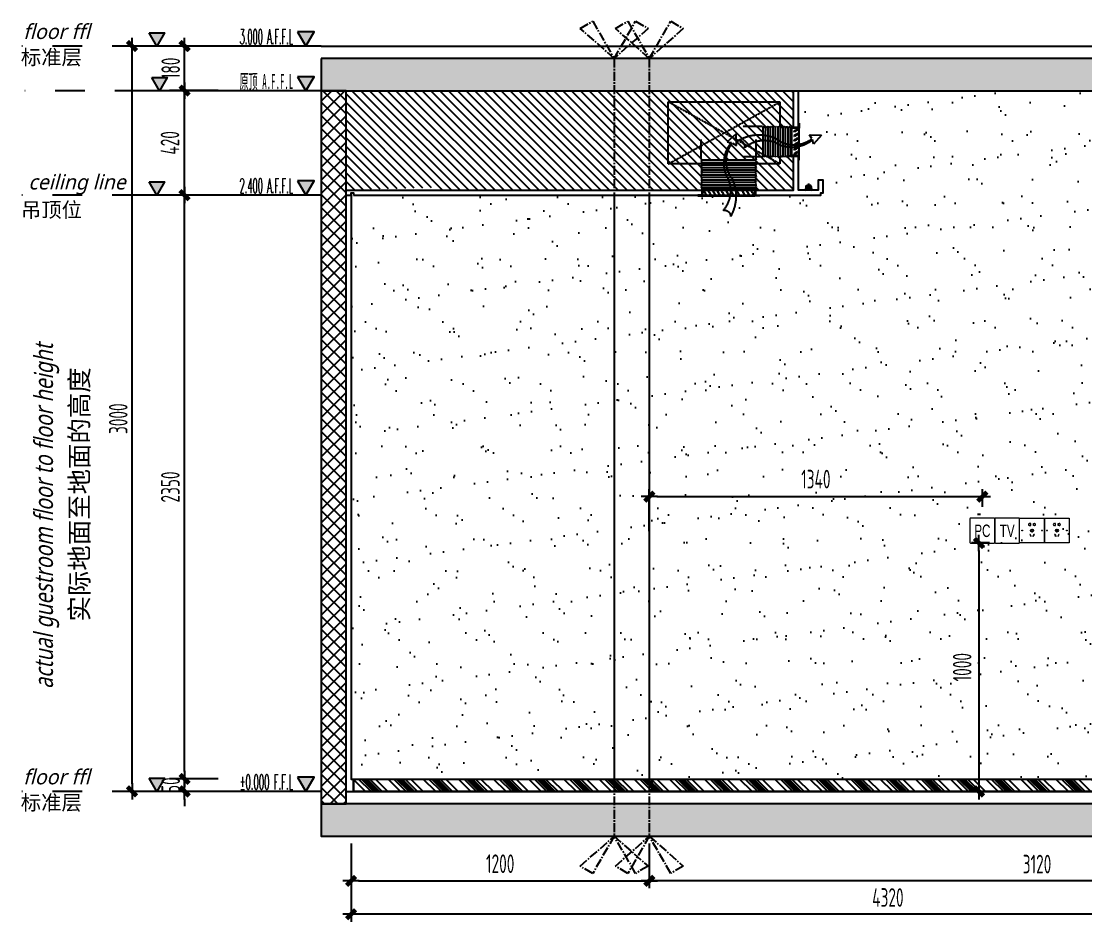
# Model space of a CAD drawing. Header units: inches. Extents: x 96003 to 270950, y -80202 to 65998.
# Drawn here: x 207442 to 211724, y 42102 to 45726 of the extents above; entities that cross this region are included whole.
import ezdxf
from ezdxf.enums import TextEntityAlignment as Align

# ---------------------------------------------------------------- set-up
doc = ezdxf.new("R2010")
doc.units = ezdxf.units.IN
doc.header["$LTSCALE"] = 10
doc.header["$MEASUREMENT"] = 0
for name, pattern in [('CENTER2', [1.125, 0.75, -0.125, 0.125, -0.125]), ('DASH', [0.35, 0.25, -0.1]), ('M-CENTER', [1.8, 1.2, -0.2, 0.2, -0.2])]:
    doc.linetypes.add(name, pattern=pattern)
for name, color, linetype in [('01', 200, 'Continuous'), ('C-顶面灯具、灯带', 22, 'Continuous'), ('ED-文字说明', 50, 'Continuous'), ('ED-造型尺寸', 44, 'Continuous'), ('EL-1', 1, 'Continuous'), ('EL-DIM', 50, 'Continuous'), ('EL-FURN', 1, 'Continuous'), ('EL-LIGHT', 1, 'Continuous'), ('EL-天花轮廓线', 100, 'Continuous'), ('EL-立面', 136, 'Continuous'), ('FC-地面造型', 136, 'Continuous'), ('FF-FINISH【完成面】', 20, 'Continuous'), ('ID-ELEV-1', 1, 'Continuous'), ('SBEI', 1, 'Continuous')]:
    doc.layers.add(name, color=color, linetype=linetype)
doc.layers.add('F-2', color=145, linetype='Continuous', lineweight=0)
doc.styles.add('-宋体', font='')
doc.styles.add('CCD_DIM', font='archs.shx', dxfattribs={"width": 0.7})
doc.styles.add('hz', font='simplex', dxfattribs={"width": 0.7, "bigfont": 'hztxt'})
doc.styles.add('LUCIDIA', font='')
doc.styles.add('RomanS', font='romans.shx', dxfattribs={"width": 0.9})
doc.styles.add('st', font='')
doc.styles.add('中文字体', font='', dxfattribs={"width": 0.7})
doc.styles.add('宋体', font='', dxfattribs={"height": 60})
doc.styles.get('-宋体').set_extended_font_data('SimSun')
doc.styles.get('LUCIDIA').set_extended_font_data('Lucida Sans', italic=True)
doc.styles.get('st').set_extended_font_data('SimSun')
doc.styles.get('中文字体').set_extended_font_data('汉鼎简细等线')
doc.styles.get('宋体').set_extended_font_data('SimSun')
doc.dimstyles.new('1.30', dxfattribs={"dimscale": 30, "dimtxt": 2.5, "dimasz": 1, "dimexe": 1, "dimexo": 1.5, "dimgap": 1, "dimtad": 1, "dimdec": 0, "dimrnd": 5, "dimdsep": 46, "dimtxsty": 'CCD_DIM', "dimblk": 'CCD_Dimension_Tick', "dimcen": 1, "dimclrd": 44, "dimclre": 44, "dimclrt": 2, "dimadec": 0, "dimazin": 2, "dimtfac": 1, "dimtdec": 0, "dimtix": 1, "dimtmove": 2, "dimatfit": 3, "dimldrblk": 'CCD_Dimension_Tick', "dimfxl": 5, "dimfxlon": 1, "dimtolj": 1, "dimarcsym": 0})
doc.dimstyles.new('Matrix_30内', dxfattribs={"dimscale": 30, "dimtxt": 2.5, "dimasz": 1, "dimexe": 2, "dimexo": 1.5, "dimgap": 0.6, "dimtad": 1, "dimdec": 0, "dimrnd": 1, "dimzin": 12, "dimdsep": 46, "dimtxsty": 'CCD_DIM', "dimblk": 'CCD_Dimension_Tick', "dimcen": 0.125, "dimclrd": 44, "dimclre": 44, "dimclrt": 50, "dimadec": 0, "dimazin": 0, "dimtfac": 1, "dimtdec": 0, "dimtix": 1, "dimtmove": 2, "dimatfit": 3, "dimldrblk": 'CCD_Leader_Dot', "dimfxl": 5, "dimfxlon": 1, "dimtvp": 1, "dimtolj": 1, "dimtzin": 0, "dimarcsym": 0})

# ---------------------------------------------------------------- blocks, each defined once
blk = doc.blocks.new('*U221')
h = blk.add_hatch()
h.set_pattern_fill('ANSI37', color=250, scale=300, angle=-90)
h.set_pattern_definition([(315, (222532.67, 70519.3), (26.516504, 26.516504), []), (45, (222532.67, 70519.3), (-26.516504, 26.516504), [])])
h.paths.add_polyline_path([(144521, -74584.5), (144521, -74684.5), (147391.2, -74684.5), (147391.2, -74584.5)])
at = {"color": 5, "elevation": 0}
blk.add_lwpolyline([(144521, -74584.5), (144521, -74684.5), (147391.2, -74684.5), (147391.2, -74584.5)], close=True, dxfattribs=at)
blk = doc.blocks.new('CCD_Dimension_Tick')
at = {"color": 0, "linetype": 'ByBlock'}
for p, q in [((-1.09, 0), (0, 0)), ((0, 0), (1.09, 0))]:
    blk.add_line(p, q, dxfattribs=at)
at = {"color": 0, "linetype": 'Continuous', "const_width": 0.608}
blk.add_lwpolyline([(-0.61, -0.61), (0.61, 0.61)], dxfattribs=at)
blk = doc.blocks.new('*D223')
at = {"layer": 'Defpoints', "color": 0, "linetype": 'ByBlock', "transparency": 16777216}
for p in [(213088.5, 42626.3), (209968.5, 42416.3), (209968.5, 42266.3)]:
    blk.add_point(p, dxfattribs=at)
at = {"layer": 'FC-地面造型', "color": 44, "linetype": 'ByBlock', "lineweight": -2, "transparency": 16777216}
for p, q in [((213088.5, 42416.3), (213088.5, 42236.3)), ((209968.5, 42371.3), (209968.5, 42236.3)), ((213058.5, 42266.3), (209998.5, 42266.3))]:
    blk.add_line(p, q, dxfattribs=at)
at = {"layer": 'FC-地面造型', "color": 44, "linetype": 'ByBlock', "lineweight": -2, "transparency": 16777216, "xscale": 30, "yscale": 30, "zscale": 30, "rotation": 180}
blk.add_blockref('CCD_Dimension_Tick', (209968.5, 42266.3), dxfattribs=at)
at = {"layer": 'FC-地面造型', "color": 44, "linetype": 'ByBlock', "lineweight": -2, "transparency": 16777216, "xscale": 30, "yscale": 30, "zscale": 30}
blk.add_blockref('CCD_Dimension_Tick', (213088.5, 42266.3), dxfattribs=at)
at = {"layer": 'FC-地面造型', "color": 2, "linetype": 'ByBlock', "transparency": 16777216, "insert": (211528.5, 42333.8), "char_height": 75, "attachment_point": 5, "style": 'CCD_DIM'}
blk.add_mtext('\\A1;3120', dxfattribs=at)
blk = doc.blocks.new('*D224')
at = {"layer": 'Defpoints', "color": 0, "linetype": 'ByBlock', "transparency": 16777216}
for p in [(213088.5, 42671.9), (208768.5, 42461.9), (208768.5, 42131.9)]:
    blk.add_point(p, dxfattribs=at)
at = {"layer": 'FC-地面造型', "color": 44, "linetype": 'ByBlock', "lineweight": -2, "transparency": 16777216}
for p, q in [((208768.5, 42281.9), (208768.5, 42101.9)), ((213088.5, 42281.9), (213088.5, 42101.9)), ((213058.5, 42131.9), (208798.5, 42131.9))]:
    blk.add_line(p, q, dxfattribs=at)
at = {"layer": 'FC-地面造型', "color": 44, "linetype": 'ByBlock', "lineweight": -2, "transparency": 16777216, "xscale": 30, "yscale": 30, "zscale": 30, "rotation": 180}
blk.add_blockref('CCD_Dimension_Tick', (208768.5, 42131.9), dxfattribs=at)
at = {"layer": 'FC-地面造型', "color": 44, "linetype": 'ByBlock', "lineweight": -2, "transparency": 16777216, "xscale": 30, "yscale": 30, "zscale": 30}
blk.add_blockref('CCD_Dimension_Tick', (213088.5, 42131.9), dxfattribs=at)
at = {"layer": 'FC-地面造型', "color": 2, "linetype": 'ByBlock', "transparency": 16777216, "insert": (210928.5, 42199.4), "char_height": 75, "attachment_point": 5, "style": 'CCD_DIM'}
blk.add_mtext('\\A1;4320', dxfattribs=at)
blk = doc.blocks.new('ytut')
at = {"color": 250}
blk.add_wipeout([(144774.8, 4910.6), (144771.8, 4910.6), (144771.8, 4893.6), (144744.8, 4893.6), (144742.3, 4896.1), (144739.8, 4893.6), (144737.3, 4896.1), (144734.8, 4893.6), (144732.3, 4896.1), (144729.8, 4893.6), (144727.3, 4896.1), (144724.8, 4893.6), (144722.3, 4896.1), (144719.8, 4893.6), (144717.3, 4896.1), (144714.8, 4893.6), (144712.3, 4896.1), (144709.8, 4893.6), (144707.3, 4896.1), (144704.8, 4893.6), (144702.3, 4896.1), (144699.8, 4893.6), (144697.3, 4896.1), (144694.8, 4893.6), (144692.3, 4896.1), (144689.8, 4893.6), (144687.3, 4896.1), (144684.8, 4893.6), (144682.3, 4896.1), (144679.8, 4893.6), (144677.3, 4896.1), (144674.8, 4893.6), (144672.4, 4896.1), (144669.9, 4893.6), (144667.4, 4896.1), (144664.9, 4893.6), (144662.4, 4896.1), (144659.9, 4893.6), (144657.4, 4896.1), (144654.9, 4893.6), (144652.4, 4896.1), (144649.9, 4893.6), (144647.4, 4896.1), (144644.9, 4893.6), (144642.4, 4896.1), (144639.9, 4893.6), (144637.4, 4896.1), (144634.9, 4893.6), (144632.4, 4896.1), (144629.9, 4893.6), (144629.9, 4893.6), (144629.9, 4677.6), (144629.9, 4677.6), (144632.4, 4675.1), (144634.9, 4677.6), (144637.4, 4675.1), (144639.9, 4677.6), (144642.4, 4675.1), (144644.9, 4677.6), (144647.4, 4675.1), (144649.9, 4677.6), (144652.4, 4675.1), (144654.9, 4677.6), (144657.4, 4675.1), (144659.9, 4677.6), (144662.4, 4675.1), (144664.9, 4677.6), (144667.4, 4675.1), (144669.9, 4677.6), (144672.4, 4675.1), (144674.9, 4677.6), (144677.4, 4675.1), (144679.9, 4677.6), (144682.4, 4675.1), (144684.9, 4677.6), (144687.3, 4675.1), (144689.8, 4677.6), (144692.3, 4675.1), (144694.8, 4677.6), (144697.3, 4675.1), (144699.8, 4677.6), (144702.3, 4675.1), (144704.8, 4677.6), (144707.3, 4675.1), (144709.8, 4677.6), (144712.3, 4675.1), (144714.8, 4677.6), (144717.3, 4675.1), (144719.8, 4677.6), (144722.3, 4675.1), (144724.8, 4677.6), (144727.3, 4675.1), (144729.8, 4677.6), (144732.3, 4675.1), (144734.8, 4677.6), (144737.3, 4675.1), (144739.8, 4677.6), (144742.3, 4675.1), (144744.8, 4677.6), (144771.8, 4677.6), (144771.8, 4660.6), (144774.8, 4660.6)], dxfattribs=at)
at = {"color": 251, "linetype": 'DASH', "ltscale": 0.25}
for p, q in [((144627.4, 4896.1), (144547.6, 4896.1)), ((144627.4, 4896.1), (144629.9, 4893.6)), ((144632.4, 4896.1), (144629.9, 4893.6)), ((144629.9, 4893.6), (144629.9, 4677.6)), ((144632.4, 4896.1), (144634.9, 4893.6)), ((144637.4, 4896.1), (144634.9, 4893.6)), ((144637.4, 4896.1), (144639.9, 4893.6)), ((144642.4, 4896.1), (144639.9, 4893.6)), ((144639.9, 4893.6), (144639.9, 4677.6)), ((144642.4, 4896.1), (144644.9, 4893.6)), ((144647.4, 4896.1), (144644.9, 4893.6)), ((144647.4, 4896.1), (144649.9, 4893.6)), ((144652.4, 4896.1), (144649.9, 4893.6)), ((144649.9, 4893.6), (144649.9, 4677.6)), ((144652.4, 4896.1), (144654.9, 4893.6)), ((144657.4, 4896.1), (144654.9, 4893.6)), ((144657.4, 4896.1), (144659.9, 4893.6)), ((144662.4, 4896.1), (144659.9, 4893.6)), ((144659.9, 4893.6), (144659.9, 4677.6)), ((144662.4, 4896.1), (144664.9, 4893.6)), ((144667.4, 4896.1), (144664.9, 4893.6)), ((144667.4, 4896.1), (144669.9, 4893.6)), ((144672.4, 4896.1), (144669.9, 4893.6)), ((144669.9, 4893.6), (144669.9, 4677.6)), ((144672.4, 4896.1), (144674.8, 4893.6)), ((144677.3, 4896.1), (144674.8, 4893.6)), ((144677.3, 4896.1), (144679.8, 4893.6)), ((144682.3, 4896.1), (144679.8, 4893.6)), ((144679.8, 4893.6), (144679.9, 4677.6)), ((144682.3, 4896.1), (144684.8, 4893.6)), ((144687.3, 4896.1), (144684.8, 4893.6)), ((144687.3, 4896.1), (144689.8, 4893.6)), ((144692.3, 4896.1), (144689.8, 4893.6)), ((144689.8, 4893.6), (144689.9, 4677.6)), ((144692.3, 4896.1), (144694.8, 4893.6)), ((144697.3, 4896.1), (144694.8, 4893.6)), ((144697.3, 4896.1), (144699.8, 4893.6)), ((144702.3, 4896.1), (144699.8, 4893.6)), ((144699.8, 4893.6), (144699.8, 4677.6)), ((144702.3, 4896.1), (144704.8, 4893.6)), ((144707.3, 4896.1), (144704.8, 4893.6)), ((144707.3, 4896.1), (144709.8, 4893.6)), ((144712.3, 4896.1), (144709.8, 4893.6)), ((144709.8, 4893.6), (144709.8, 4677.6)), ((144712.3, 4896.1), (144714.8, 4893.6)), ((144717.3, 4896.1), (144714.8, 4893.6)), ((144717.3, 4896.1), (144719.8, 4893.6)), ((144722.3, 4896.1), (144719.8, 4893.6)), ((144719.8, 4893.6), (144719.8, 4677.6)), ((144722.3, 4896.1), (144724.8, 4893.6)), ((144727.3, 4896.1), (144724.8, 4893.6)), ((144727.3, 4896.1), (144729.8, 4893.6)), ((144732.3, 4896.1), (144729.8, 4893.6)), ((144729.8, 4893.6), (144729.8, 4677.6)), ((144732.3, 4896.1), (144734.8, 4893.6)), ((144737.3, 4896.1), (144734.8, 4893.6)), ((144737.3, 4896.1), (144739.8, 4893.6)), ((144742.3, 4896.1), (144739.8, 4893.6)), ((144739.8, 4893.6), (144739.8, 4677.6)), ((144742.3, 4896.1), (144744.8, 4893.6)), ((144744.9, 4890.6), (144744.9, 4680.6)), ((144774.8, 4890.6), (144774.8, 4680.6)), ((144627.4, 4675.1), (144547.6, 4675.1)), ((144627.4, 4675.1), (144629.9, 4677.6)), ((144632.4, 4675.1), (144629.9, 4677.6)), ((144632.4, 4675.1), (144634.9, 4677.6)), ((144637.4, 4675.1), (144634.9, 4677.6)), ((144637.4, 4675.1), (144639.9, 4677.6)), ((144642.4, 4675.1), (144639.9, 4677.6)), ((144642.4, 4675.1), (144644.9, 4677.6)), ((144647.4, 4675.1), (144644.9, 4677.6)), ((144647.4, 4675.1), (144649.9, 4677.6)), ((144652.4, 4675.1), (144649.9, 4677.6)), ((144652.4, 4675.1), (144654.9, 4677.6)), ((144657.4, 4675.1), (144654.9, 4677.6)), ((144657.4, 4675.1), (144659.9, 4677.6)), ((144662.4, 4675.1), (144659.9, 4677.6)), ((144662.4, 4675.1), (144664.9, 4677.6)), ((144667.4, 4675.1), (144664.9, 4677.6)), ((144667.4, 4675.1), (144669.9, 4677.6)), ((144672.4, 4675.1), (144669.9, 4677.6)), ((144672.4, 4675.1), (144674.9, 4677.6)), ((144677.4, 4675.1), (144674.9, 4677.6)), ((144677.4, 4675.1), (144679.9, 4677.6)), ((144682.4, 4675.1), (144679.9, 4677.6)), ((144682.4, 4675.1), (144684.9, 4677.6)), ((144687.3, 4675.1), (144684.9, 4677.6)), ((144687.3, 4675.1), (144689.8, 4677.6)), ((144692.3, 4675.1), (144689.8, 4677.6)), ((144692.3, 4675.1), (144694.8, 4677.6)), ((144697.3, 4675.1), (144694.8, 4677.6)), ((144697.3, 4675.1), (144699.8, 4677.6)), ((144702.3, 4675.1), (144699.8, 4677.6)), ((144702.3, 4675.1), (144704.8, 4677.6)), ((144707.3, 4675.1), (144704.8, 4677.6)), ((144707.3, 4675.1), (144709.8, 4677.6)), ((144712.3, 4675.1), (144709.8, 4677.6)), ((144712.3, 4675.1), (144714.8, 4677.6)), ((144717.3, 4675.1), (144714.8, 4677.6)), ((144717.3, 4675.1), (144719.8, 4677.6)), ((144722.3, 4675.1), (144719.8, 4677.6)), ((144722.3, 4675.1), (144724.8, 4677.6)), ((144727.3, 4675.1), (144724.8, 4677.6)), ((144727.3, 4675.1), (144729.8, 4677.6)), ((144732.3, 4675.1), (144729.8, 4677.6)), ((144732.3, 4675.1), (144734.8, 4677.6)), ((144737.3, 4675.1), (144734.8, 4677.6)), ((144737.3, 4675.1), (144739.8, 4677.6)), ((144742.3, 4675.1), (144739.8, 4677.6)), ((144742.3, 4675.1), (144744.8, 4677.6))]:
    blk.add_line(p, q, dxfattribs=at)
at = {"color": 1, "linetype": 'DASH', "ltscale": 30}
for points in [[(144744.9, 4890.6), (144744.9, 4893.6), (144771.8, 4893.6), (144771.8, 4910.6), (144774.8, 4910.6), (144774.8, 4890.6), (144744.9, 4890.6)], [(144744.9, 4680.6), (144744.9, 4677.6), (144771.8, 4677.6), (144771.8, 4660.6), (144774.8, 4660.6), (144774.8, 4680.6), (144744.9, 4680.6)]]:
    blk.add_lwpolyline(points, dxfattribs=at)
at = {"color": 251, "linetype": 'DASH', "ltscale": 0.25}
for points in [[(144753.1, 4884.6), (144754.6, 4887.2), (144771.9, 4877.2), (144770.4, 4874.6)], [(144753.1, 4866.4), (144754.6, 4869), (144771.9, 4859), (144770.4, 4856.4)], [(144753.1, 4848.3), (144754.6, 4850.9), (144771.9, 4840.9), (144770.4, 4838.3)], [(144753.1, 4830.9), (144754.6, 4833.5), (144771.9, 4823.5), (144770.4, 4820.9)], [(144753.1, 4813.6), (144754.6, 4816.2), (144771.9, 4806.2), (144770.4, 4803.6)], [(144753.1, 4794.7), (144754.6, 4797.3), (144771.9, 4787.3), (144770.4, 4784.7)], [(144753.1, 4775.8), (144754.6, 4778.4), (144771.9, 4768.4), (144770.4, 4765.8)], [(144753.1, 4752.2), (144754.6, 4754.8), (144771.9, 4744.8), (144770.4, 4742.2)], [(144753.1, 4730.1), (144754.6, 4732.7), (144771.9, 4722.7), (144770.4, 4720.1)], [(144753.1, 4711.9), (144754.6, 4714.5), (144771.9, 4704.5), (144770.4, 4701.9)], [(144753.1, 4693.8), (144754.6, 4696.4), (144771.9, 4686.4), (144770.4, 4683.8)]]:
    blk.add_lwpolyline(points, close=True, dxfattribs=at)
at = {"color": 136, "linetype": 'DASH', "ltscale": 100}
blk.add_lwpolyline([(144572, 4755), (144524.6, 4756.3), (144556.5, 4792.5), (144560.4, 4774.8, -0.292635), (144699.7, 4791.8, 0.303913), (144833.1, 4808.3, 0.514477), (144857.9, 4778.8, -0.247711), (144703.2, 4773.3, 0.335018), (144562.3, 4770.8)], format="xyb", close=True, dxfattribs=at)
blk = doc.blocks.new('clikstrip')
at = {"color": 8, "linetype": 'Continuous'}
for p, q in [((32, 32), (-32, 32)), ((0, 0), (0, 64))]:
    blk.add_line(p, q, dxfattribs=at)
at = {"color": 0, "linetype": 'Continuous'}
for p, q in [((-25, 42), (-17, 49)), ((-25, 18), (-25, 42)), ((-17, 10), (17, 10)), ((25, 42), (17, 49)), ((25, 18), (25, 42))]:
    blk.add_line(p, q, dxfattribs=at)
for centre, radius in [((-25, 10), 7.77), ((0, 32), 17.2), ((25, 10), 7.77)]:
    blk.add_circle(centre, radius, dxfattribs=at)
for centre, start, end in [((-15, 47), 315, 135), ((15, 47), 45, 225)]:
    blk.add_arc(centre, 3.57, start, end, dxfattribs=at)
blk = doc.blocks.new('EL-1.5-A (MUR)$0$fagfqgqgeq')
at = {"layer": 'EL-LIGHT', "linetype": 'M-CENTER', "ltscale": 0.008889, "xscale": 0.5052631579241471, "yscale": 0.5052631579241471, "zscale": 0.5052631579241471, "rotation": 270.0000000000006}
blk.add_blockref('clikstrip', (-1.3, 0), dxfattribs=at)
blk = doc.blocks.new('*U51')
at = {"color": 250}
blk.add_wipeout([(54, -50), (51, -50), (51, -33), (23.9, -33), (21.4, -35.5), (18.9, -33), (16.5, -35.5), (14, -33), (11.5, -35.5), (9, -33), (6.5, -35.5), (4, -33), (1.5, -35.5), (-1, -33), (-3.5, -35.5), (-6, -33), (-8.5, -35.5), (-11, -33), (-13.5, -35.5), (-16, -33), (-18.5, -35.5), (-21, -33), (-23.5, -35.5), (-26, -33), (-28.5, -35.5), (-31, -33), (-33.5, -35.5), (-36, -33), (-38.5, -35.5), (-41, -33), (-43.5, -35.5), (-46, -33), (-48.5, -35.5), (-51, -33), (-53.5, -35.5), (-56, -33), (-58.5, -35.5), (-61, -33), (-63.5, -35.5), (-66, -33), (-68.5, -35.5), (-71, -33), (-73.5, -35.5), (-76, -33), (-78.5, -35.5), (-81, -33), (-83.5, -35.5), (-86, -33), (-88.5, -35.5), (-91, -33), (-91, -33), (-90.9, 83), (-90.9, 83), (-88.4, 85.5), (-85.9, 83), (-83.4, 85.5), (-80.9, 83), (-78.5, 85.5), (-76, 83), (-73.5, 85.5), (-71, 83), (-68.5, 85.5), (-66, 83), (-63.5, 85.5), (-61, 83), (-58.5, 85.5), (-56, 83), (-53.5, 85.5), (-51, 83), (-48.5, 85.5), (-46, 83), (-43.5, 85.5), (-41, 83), (-38.5, 85.5), (-36, 83), (-33.5, 85.5), (-31, 83), (-28.5, 85.5), (-26, 83), (-23.5, 85.5), (-21, 83), (-18.5, 85.5), (-16, 83), (-13.5, 85.5), (-11, 83), (-8.5, 85.5), (-6, 83), (-3.5, 85.5), (-1, 83), (1.5, 85.5), (4, 83), (6.5, 85.5), (9, 83), (11.5, 85.5), (14, 83), (16.5, 85.5), (19, 83), (21.5, 85.5), (24, 83), (51, 83), (51, 100), (54, 100)], dxfattribs=at)
at = {"color": 251, "linetype": 'DASH', "ltscale": 0.25}
for p, q in [((-93.4, 85.5), (-173.2, 85.5)), ((-93.4, 85.5), (-90.9, 83)), ((-91, -33), (-90.9, 83)), ((-88.4, 85.5), (-90.9, 83)), ((-88.4, 85.5), (-85.9, 83)), ((-83.4, 85.5), (-85.9, 83)), ((-83.4, 85.5), (-80.9, 83)), ((-81, -33), (-80.9, 83)), ((-78.5, 85.5), (-80.9, 83)), ((-78.5, 85.5), (-76, 83)), ((-73.5, 85.5), (-76, 83)), ((-73.5, 85.5), (-71, 83)), ((-68.5, 85.5), (-71, 83)), ((-71, -33), (-71, 83)), ((-68.5, 85.5), (-66, 83)), ((-63.5, 85.5), (-66, 83)), ((-63.5, 85.5), (-61, 83)), ((-58.5, 85.5), (-61, 83)), ((-61, -33), (-61, 83)), ((-58.5, 85.5), (-56, 83)), ((-53.5, 85.5), (-56, 83)), ((-53.5, 85.5), (-51, 83)), ((-48.5, 85.5), (-51, 83)), ((-51, -33), (-51, 83)), ((-48.5, 85.5), (-46, 83)), ((-43.5, 85.5), (-46, 83)), ((-43.5, 85.5), (-41, 83)), ((-38.5, 85.5), (-41, 83)), ((-41, -33), (-41, 83)), ((-38.5, 85.5), (-36, 83)), ((-33.5, 85.5), (-36, 83)), ((-33.5, 85.5), (-31, 83)), ((-28.5, 85.5), (-31, 83)), ((-31, -33), (-31, 83)), ((-28.5, 85.5), (-26, 83)), ((-23.5, 85.5), (-26, 83)), ((-23.5, 85.5), (-21, 83)), ((-18.5, 85.5), (-21, 83)), ((-21, -33), (-21, 83)), ((-18.5, 85.5), (-16, 83)), ((-13.5, 85.5), (-16, 83)), ((-13.5, 85.5), (-11, 83)), ((-8.5, 85.5), (-11, 83)), ((-11, -33), (-11, 83)), ((-8.5, 85.5), (-6, 83)), ((-3.5, 85.5), (-6, 83)), ((-3.5, 85.5), (-1, 83)), ((1.5, 85.5), (-1, 83)), ((-1, -33), (-1, 83)), ((1.5, 85.5), (4, 83)), ((6.5, 85.5), (4, 83)), ((6.5, 85.5), (9, 83)), ((11.5, 85.5), (9, 83)), ((9, -33), (9, 83)), ((11.5, 85.5), (14, 83)), ((16.5, 85.5), (14, 83)), ((16.5, 85.5), (19, 83)), ((18.9, -33), (19, 83)), ((21.5, 85.5), (19, 83)), ((21.5, 85.5), (24, 83)), ((24.1, -30), (24.1, 80)), ((54, -30), (54, 80)), ((-93.4, -35.5), (-173.2, -35.5)), ((-93.4, -35.5), (-91, -33)), ((-88.5, -35.5), (-91, -33)), ((-88.5, -35.5), (-86, -33)), ((-83.5, -35.5), (-86, -33)), ((-83.5, -35.5), (-81, -33)), ((-78.5, -35.5), (-81, -33)), ((-78.5, -35.5), (-76, -33)), ((-73.5, -35.5), (-76, -33)), ((-73.5, -35.5), (-71, -33)), ((-68.5, -35.5), (-71, -33)), ((-68.5, -35.5), (-66, -33)), ((-63.5, -35.5), (-66, -33)), ((-63.5, -35.5), (-61, -33)), ((-58.5, -35.5), (-61, -33)), ((-58.5, -35.5), (-56, -33)), ((-53.5, -35.5), (-56, -33)), ((-53.5, -35.5), (-51, -33)), ((-48.5, -35.5), (-51, -33)), ((-48.5, -35.5), (-46, -33)), ((-43.5, -35.5), (-46, -33)), ((-43.5, -35.5), (-41, -33)), ((-38.5, -35.5), (-41, -33)), ((-38.5, -35.5), (-36, -33)), ((-33.5, -35.5), (-36, -33)), ((-33.5, -35.5), (-31, -33)), ((-28.5, -35.5), (-31, -33)), ((-28.5, -35.5), (-26, -33)), ((-23.5, -35.5), (-26, -33)), ((-23.5, -35.5), (-21, -33)), ((-18.5, -35.5), (-21, -33)), ((-18.5, -35.5), (-16, -33)), ((-13.5, -35.5), (-16, -33)), ((-13.5, -35.5), (-11, -33)), ((-8.5, -35.5), (-11, -33)), ((-8.5, -35.5), (-6, -33)), ((-3.5, -35.5), (-6, -33)), ((-3.5, -35.5), (-1, -33)), ((1.5, -35.5), (-1, -33)), ((1.5, -35.5), (4, -33)), ((6.5, -35.5), (4, -33)), ((6.5, -35.5), (9, -33)), ((11.5, -35.5), (9, -33)), ((11.5, -35.5), (14, -33)), ((16.5, -35.5), (14, -33)), ((16.5, -35.5), (18.9, -33)), ((21.4, -35.5), (18.9, -33)), ((21.4, -35.5), (23.9, -33))]:
    blk.add_line(p, q, dxfattribs=at)
at = {"color": 1, "linetype": 'DASH', "ltscale": 30}
for points in [[(24.1, 80), (24.1, 83), (51, 83), (51, 100), (54, 100), (54, 80), (24.1, 80)], [(24.1, -30), (24.1, -33), (51, -33), (51, -50), (54, -50), (54, -30), (24.1, -30)]]:
    blk.add_lwpolyline(points, dxfattribs=at)
at = {"color": 136, "linetype": 'DASH', "ltscale": 100}
blk.add_lwpolyline([(95.7, 53.1), (143.1, 51.7), (111.2, 15.6), (107.2, 33.2, -0.292635), (-32, 16.2, 0.303913), (-165.4, -0.3, 0.514477), (-190.2, 29.3, -0.247711), (-35.5, 34.7, 0.335018), (105.4, 37.3)], format="xyb", close=True, dxfattribs=at)
at = {"color": 251, "linetype": 'DASH', "ltscale": 0.25}
for points in [[(32.2, 66.9), (33.7, 64.3), (51, 74.3), (49.5, 76.9)], [(32.2, 48.7), (33.7, 46.1), (51, 56.1), (49.5, 58.7)], [(32.2, 30.5), (33.7, 27.9), (51, 37.9), (49.5, 40.5)], [(32.2, 12.4), (33.7, 9.8), (51, 19.8), (49.5, 22.4)], [(32.2, -5.8), (33.7, -8.4), (51, 1.6), (49.5, 4.2)], [(32.2, -23.9), (33.7, -26.5), (51, -16.5), (49.5, -13.9)]]:
    blk.add_lwpolyline(points, close=True, dxfattribs=at)
blk = doc.blocks.new('QFGREWGREWGRE W')
at = {"layer": 'EL-FURN', "rotation": 270}
blk.add_blockref('*U51', (106564.9, -27354.9), dxfattribs=at)
blk = doc.blocks.new('A$C7C994854')
at = {"color": 0}
blk.add_lwpolyline([(0, 100), (95, 100, -0.414214), (97.5, 97.5), (97.5, 2.5, -0.414214), (95, 0), (0, 0, -0.414214), (-2.5, 2.5), (-2.5, 97.5, -0.414214)], format="xyb", close=True, dxfattribs=at)
for points in [[(40.1, 71.5), (40.1, 70), (42.1, 70), (42.1, 79), (40.1, 79), (40.1, 76.7)], [(54.9, 71.5), (54.9, 70), (52.9, 70), (52.9, 79), (54.9, 79), (54.9, 76.7)]]:
    blk.add_lwpolyline(points, dxfattribs=at)
for points in [[(46.5, 45.5), (48.5, 45.5), (48.5, 54.5), (46.5, 54.5)], [(42.6, 26), (44.4, 27), (39.9, 34.8), (38.1, 33.8)], [(50.6, 27), (52.4, 26), (56.9, 33.8), (55.1, 34.8)]]:
    blk.add_lwpolyline(points, close=True, dxfattribs=at)
for centre, radius in [((7.5, 50), 1.54), ((47.5, 50), 6), ((87.5, 50), 1.54)]:
    blk.add_circle(centre, radius, dxfattribs=at)
for centre, start, end in [((37.1, 74.1), 40.2111, 319.7889), ((57.9, 74.1), 220.2111, 139.7889)]:
    blk.add_arc(centre, 4, start, end, dxfattribs=at)
blk = doc.blocks.new('*U64')
at = {"xscale": -1}
blk.add_blockref('A$C7C994854', (40.4, -29.9), dxfattribs=at)
blk = doc.blocks.new('TRG')
at = {"elevation": 0}
blk.add_lwpolyline([(346153.8, -107584.4), (346058.8, -107584.4, 0.414214), (346056.3, -107586.9), (346056.3, -107681.9, 0.414214), (346058.8, -107684.4), (346153.8, -107684.4, 0.414214), (346156.3, -107681.9), (346156.3, -107586.9, 0.414214)], format="xyb", close=True, dxfattribs=at)
at = {"color": 50, "style": '中文字体', "width": 0.7, "flags": 1}
blk.add_attdef('PC', text='', height=50, dxfattribs=at).set_placement((346108.7, -107631.8, 0), align=Align.MIDDLE_CENTER)
blk = doc.blocks.new('20150427.18001625')
blk.add_blockref('TRG', (-346110.7, 107627.3))
at = {"style": '中文字体', "width": 0.7}
blk.add_attdef('PS', text='', height=50, dxfattribs=at).set_placement((-4.4, -32.9), align=Align.CENTER)
blk = doc.blocks.new('*U194')
blk.add_blockref('20150427.18001625', (-2.7, 27.1, 0)).add_auto_attribs({'PS': 'TV'})
blk = doc.blocks.new('*U228')
at = {"layer": 'EL-1', "linetype": 'CENTER2', "ltscale": 5}
blk.add_lwpolyline([(-45, 3070.2), (-187, 3196.1), (-135, 3226.1), (-45, 3070.2), (45, 3226.1), (97, 3196.1), (-45, 3070.2), (-45, -190.4), (97, -316.3), (45, -346.3), (-45, -190.4), (-135, -346.3), (-187, -316.3), (-45, -190.4)], dxfattribs=at)
blk = doc.blocks.new('*U195')
blk.add_blockref('20150427.18001625', (-2.7, 27.1, 0)).add_auto_attribs({'PS': 'PC'})
blk = doc.blocks.new('ELEVATION')
blk.add_hatch(color=256).paths.add_polyline_path([(4.17, 2.47), (2.7, 0), (1.23, 2.47)])
blk.add_line((0, 0), (14.67, 0))
blk.add_lwpolyline([(4.17, 2.47), (2.7, 0), (1.23, 2.47)], close=True)
at = {"style": 'hz', "width": 0.444477}
blk.add_attdef('ELEV', text='', height=2.5, dxfattribs=at).set_placement((4.89, 0.32), (14.26, 0.32), align=Align.FIT)
blk = doc.blocks.new('A$C2E6F40A5')
blk.add_hatch(color=256).paths.add_polyline_path([(40, 69.3), (-40, 69.3), (0, 0)])
at = {"color": 0}
blk.add_lwpolyline([(40, 69.3), (-40, 69.3), (0, 0), (40, 69.3)], dxfattribs=at)
blk = doc.blocks.new('20150428.1023048')
at = {"layer": 'ED-造型尺寸', "color": 250, "linetype": 'M-CENTER', "ltscale": 2}
blk.add_line((21.19, 0, 0), (-14.89, 0, 0), dxfattribs=at)
at = {"layer": 'ED-造型尺寸', "xscale": -0.0256, "yscale": 0.0256, "zscale": 0.0256}
blk.add_blockref('A$C2E6F40A5', (3.19, 0, 0), dxfattribs=at)
blk = doc.blocks.new('*D800')
at = {"layer": 'Defpoints', "color": 0, "linetype": 'ByBlock', "transparency": 16777216}
for p in [(121902.5, -22704.8), (122551.9, -22704.8), (122082.5, -22884.3)]:
    blk.add_point(p, dxfattribs=at)
at = {"layer": 'EL-天花轮廓线', "color": 44, "lineweight": -2, "transparency": 16777216}
for p, q in [((122052.5, -22704.8), (121842.5, -22704.8)), ((121902.5, -22854.3), (121902.5, -22734.8)), ((122037.5, -22884.3), (121842.5, -22884.3))]:
    blk.add_line(p, q, dxfattribs=at)
at = {"layer": 'EL-天花轮廓线', "color": 44, "linetype": 'ByBlock', "lineweight": -2, "transparency": 16777216, "xscale": 30, "yscale": 30, "zscale": 30}
for p, rotation in [((121902.5, -22704.8), 90), ((121902.5, -22884.3), 270)]:
    blk.add_blockref('CCD_Dimension_Tick', p, dxfattribs=dict(at, rotation=rotation))
at = {"layer": 'EL-天花轮廓线', "color": 50, "linetype": 'ByBlock', "transparency": 16777216, "insert": (121847, -22794.6), "char_height": 75, "attachment_point": 5, "rotation": 90, "style": 'CCD_DIM'}
blk.add_mtext('\\A1;180', dxfattribs=at)
blk = doc.blocks.new('CCD_Leader_Dot')
at = {"color": 0, "linetype": 'ByBlock'}
blk.add_line((-5, 0), (-10, 0), dxfattribs=at)
at = {"color": 0, "linetype": 'ByBlock', "const_width": 5}
blk.add_lwpolyline([(-2.5, 0, 1), (2.5, 0, 1)], format="xyb", close=True, dxfattribs=at)
blk = doc.blocks.new('*D801')
at = {"layer": 'Defpoints', "color": 0, "linetype": 'ByBlock', "transparency": 16777216}
for p in [(121691.2, -22704.8), (122082.5, -22704.8), (122082.5, -25704.8)]:
    blk.add_point(p, dxfattribs=at)
at = {"layer": 'EL-天花轮廓线', "color": 44, "lineweight": -2, "transparency": 16777216}
for p, q in [((121841.2, -22704.8), (121631.2, -22704.8)), ((121691.2, -25674.8), (121691.2, -22734.8)), ((121841.2, -25704.8), (121631.2, -25704.8))]:
    blk.add_line(p, q, dxfattribs=at)
at = {"layer": 'EL-天花轮廓线', "color": 44, "linetype": 'ByBlock', "lineweight": -2, "transparency": 16777216, "xscale": 30, "yscale": 30, "zscale": 30}
for p, rotation in [((121691.2, -22704.8), 90), ((121691.2, -25704.8), 270)]:
    blk.add_blockref('CCD_Dimension_Tick', p, dxfattribs=dict(at, rotation=rotation))
at = {"layer": 'EL-天花轮廓线', "color": 50, "linetype": 'ByBlock', "transparency": 16777216, "insert": (121635.7, -24204.8), "char_height": 75, "attachment_point": 5, "rotation": 90, "style": 'CCD_DIM'}
blk.add_mtext('\\A1;3000', dxfattribs=at)
blk = doc.blocks.new('*D802')
at = {"layer": 'Defpoints', "color": 0, "linetype": 'ByBlock', "transparency": 16777216}
for p in [(121902.5, -22884.3), (122082.5, -22884.3), (122104.1, -23304.8)]:
    blk.add_point(p, dxfattribs=at)
at = {"layer": 'EL-天花轮廓线', "color": 44, "lineweight": -2, "transparency": 16777216}
for p, q in [((122037.5, -22884.3), (121842.5, -22884.3)), ((121902.5, -23274.8), (121902.5, -22914.3)), ((122052.5, -23304.8), (121842.5, -23304.8))]:
    blk.add_line(p, q, dxfattribs=at)
at = {"layer": 'EL-天花轮廓线', "color": 44, "linetype": 'ByBlock', "lineweight": -2, "transparency": 16777216, "xscale": 30, "yscale": 30, "zscale": 30}
for p, rotation in [((121902.5, -22884.3), 90), ((121902.5, -23304.8), 270)]:
    blk.add_blockref('CCD_Dimension_Tick', p, dxfattribs=dict(at, rotation=rotation))
at = {"layer": 'EL-天花轮廓线', "color": 50, "linetype": 'ByBlock', "transparency": 16777216, "insert": (121843.9, -23094.6), "char_height": 75, "attachment_point": 5, "rotation": 90, "style": 'CCD_DIM'}
blk.add_mtext('\\A1;420', dxfattribs=at)
blk = doc.blocks.new('*D803')
at = {"layer": 'Defpoints', "color": 0, "linetype": 'ByBlock', "transparency": 16777216}
for p in [(121902.5, -23304.8), (122082.5, -23304.8), (122082.5, -25654.8)]:
    blk.add_point(p, dxfattribs=at)
at = {"layer": 'EL-天花轮廓线', "color": 44, "lineweight": -2, "transparency": 16777216}
for p, q in [((122037.5, -23304.8), (121842.5, -23304.8)), ((121902.5, -25624.8), (121902.5, -23334.8)), ((122037.5, -25654.8), (121842.5, -25654.8))]:
    blk.add_line(p, q, dxfattribs=at)
at = {"layer": 'EL-天花轮廓线', "color": 44, "linetype": 'ByBlock', "lineweight": -2, "transparency": 16777216, "xscale": 30, "yscale": 30, "zscale": 30}
for p, rotation in [((121902.5, -23304.8), 90), ((121902.5, -25654.8), 270)]:
    blk.add_blockref('CCD_Dimension_Tick', p, dxfattribs=dict(at, rotation=rotation))
at = {"layer": 'EL-天花轮廓线', "color": 50, "linetype": 'ByBlock', "transparency": 16777216, "insert": (121845.5, -24479.8), "char_height": 75, "attachment_point": 5, "rotation": 90, "style": 'CCD_DIM'}
blk.add_mtext('\\A1;2350', dxfattribs=at)
blk = doc.blocks.new('*D799')
at = {"layer": 'Defpoints', "color": 0, "linetype": 'ByBlock', "transparency": 16777216}
for p in [(121902.5, -25654.8), (122082.5, -25654.8), (122082.5, -25704.8)]:
    blk.add_point(p, dxfattribs=at)
at = {"layer": 'EL-天花轮廓线', "color": 44, "lineweight": -2, "transparency": 16777216}
for p, q in [((121902.5, -25624.8), (121902.5, -25594.8)), ((122037.5, -25654.8), (121842.5, -25654.8)), ((121902.5, -25704.8), (121902.5, -25654.8)), ((122037.5, -25704.8), (121842.5, -25704.8)), ((121902.5, -25734.8), (121902.5, -25764.8))]:
    blk.add_line(p, q, dxfattribs=at)
at = {"layer": 'EL-天花轮廓线', "color": 44, "linetype": 'ByBlock', "lineweight": -2, "transparency": 16777216, "xscale": 30, "yscale": 30, "zscale": 30}
for p, rotation in [((121902.5, -25654.8), 270), ((121902.5, -25704.8), 90)]:
    blk.add_blockref('CCD_Dimension_Tick', p, dxfattribs=dict(at, rotation=rotation))
at = {"layer": 'EL-天花轮廓线', "color": 50, "linetype": 'ByBlock', "transparency": 16777216, "insert": (121847, -25679.8), "char_height": 75, "attachment_point": 5, "rotation": 90, "style": 'CCD_DIM'}
blk.add_mtext('\\A1;50', dxfattribs=at)
blk = doc.blocks.new('*D327')
at = {"layer": 'Defpoints', "color": 0, "linetype": 'ByBlock', "transparency": 16777216}
for p in [(208768.5, 42767.8, 0), (209968.5, 42767.8, 0), (209968.5, 42266.3)]:
    blk.add_point(p, dxfattribs=at)
at = {"layer": 'FC-地面造型', "color": 44, "lineweight": -2, "transparency": 16777216}
for p, q in [((208768.5, 42416.3), (208768.5, 42236.3)), ((209968.5, 42416.3), (209968.5, 42236.3)), ((208798.5, 42266.3), (209938.5, 42266.3))]:
    blk.add_line(p, q, dxfattribs=at)
at = {"layer": 'FC-地面造型', "color": 44, "linetype": 'ByBlock', "lineweight": -2, "transparency": 16777216, "xscale": 30, "yscale": 30, "zscale": 30, "rotation": 180}
blk.add_blockref('CCD_Dimension_Tick', (208768.5, 42266.3), dxfattribs=at)
at = {"layer": 'FC-地面造型', "color": 44, "linetype": 'ByBlock', "lineweight": -2, "transparency": 16777216, "xscale": 30, "yscale": 30, "zscale": 30}
blk.add_blockref('CCD_Dimension_Tick', (209968.5, 42266.3), dxfattribs=at)
at = {"layer": 'FC-地面造型', "color": 2, "linetype": 'ByBlock', "transparency": 16777216, "insert": (209368.5, 42335.4), "char_height": 75, "attachment_point": 5, "style": 'CCD_DIM'}
blk.add_mtext('\\A1;1200', dxfattribs=at)
blk = doc.blocks.new('*D328')
at = {"layer": 'Defpoints', "color": 0, "linetype": 'ByBlock', "transparency": 16777216}
for p in [(211308.6, 43812.8), (211308.6, 43726.3), (209968.5, 43629, 0)]:
    blk.add_point(p, dxfattribs=at)
at = {"layer": 'FC-地面造型', "color": 44, "lineweight": -2, "transparency": 16777216}
for p, q in [((209968.5, 43674), (209968.5, 43842.8)), ((211308.6, 43771.3), (211308.6, 43842.8)), ((209998.5, 43812.8), (211278.6, 43812.8))]:
    blk.add_line(p, q, dxfattribs=at)
at = {"layer": 'FC-地面造型', "color": 44, "linetype": 'ByBlock', "lineweight": -2, "transparency": 16777216, "xscale": 30, "yscale": 30, "zscale": 30, "rotation": 180}
blk.add_blockref('CCD_Dimension_Tick', (209968.5, 43812.8), dxfattribs=at)
at = {"layer": 'FC-地面造型', "color": 44, "linetype": 'ByBlock', "lineweight": -2, "transparency": 16777216, "xscale": 30, "yscale": 30, "zscale": 30}
blk.add_blockref('CCD_Dimension_Tick', (211308.6, 43812.8), dxfattribs=at)
at = {"layer": 'FC-地面造型', "color": 2, "linetype": 'ByBlock', "transparency": 16777216, "insert": (210638.6, 43883.4), "char_height": 75, "attachment_point": 5, "style": 'CCD_DIM'}
blk.add_mtext('\\A1;1340', dxfattribs=at)
blk = doc.blocks.new('*D329')
at = {"layer": 'Defpoints', "color": 0, "linetype": 'ByBlock', "transparency": 16777216}
for p in [(211382, 43626.3, 0), (211294.9, 42626.3), (211394.5, 42626.3)]:
    blk.add_point(p, dxfattribs=at)
at = {"layer": 'FC-地面造型', "color": 44, "lineweight": -2, "transparency": 16777216}
for p, q in [((211337, 43626.3), (211264.9, 43626.3)), ((211294.9, 43596.3), (211294.9, 42656.3)), ((211349.5, 42626.3), (211264.9, 42626.3))]:
    blk.add_line(p, q, dxfattribs=at)
at = {"layer": 'FC-地面造型', "color": 44, "linetype": 'ByBlock', "lineweight": -2, "transparency": 16777216, "xscale": 30, "yscale": 30, "zscale": 30}
for p, rotation in [((211294.9, 43626.3), 90), ((211294.9, 42626.3), 270)]:
    blk.add_blockref('CCD_Dimension_Tick', p, dxfattribs=dict(at, rotation=rotation))
at = {"layer": 'FC-地面造型', "color": 2, "linetype": 'ByBlock', "transparency": 16777216, "insert": (211227.4, 43126.3), "char_height": 75, "attachment_point": 5, "rotation": 90, "style": 'CCD_DIM'}
blk.add_mtext('\\A1;1000', dxfattribs=at)
blk = doc.blocks.new('trgyrdfg')
at = {"layer": 'ED-文字说明'}
ref = blk.add_blockref('ELEVATION', (122452.6, -22704.8), dxfattribs=dict(at, xscale=-23.04, yscale=23.04, zscale=23.04))
ref.add_attrib('ELEV', '3.000 A.F.F.L', dxfattribs={"layer": '0', "height": 60, "style": 'RomanS', "width": 0.357941}).set_placement((122124.1, -22697.4, 0), (122339.9, -22697.4, 0), align=Align.FIT)
ref = blk.add_blockref('ELEVATION', (122452.6, -22885.3), dxfattribs=dict(at, xscale=-23.04, yscale=23.04, zscale=23.04))
ref.add_attrib('ELEV', '原顶 A.F.F.L', dxfattribs={"layer": '0', "height": 60, "style": '-宋体', "width": 0.419118}).set_placement((122124.1, -22877.9, 0), (122339.9, -22877.9, 0), align=Align.FIT)
ref = blk.add_blockref('ELEVATION', (122452.5, -23304.8), dxfattribs=dict(at, xscale=-23.04, yscale=23.04, zscale=23.04))
ref.add_attrib('ELEV', '2.400 A.F.F.L', dxfattribs={"layer": '0', "height": 60, "style": 'RomanS', "width": 0.357941}).set_placement((122124, -23297.4, 0), (122339.8, -23297.4, 0), align=Align.FIT)
at = {"layer": 'ED-造型尺寸', "xscale": 30, "yscale": 30, "zscale": 30}
for p in [(121695.2, -22704.8, 0), (121706, -22885.3, 0), (121695.1, -23304.8, 0)]:
    blk.add_blockref('20150428.1023048', p, dxfattribs=at)
at = {"layer": 'ED-文字说明'}
for s, style, p in [('ceiling line', 'LUCIDIA', (121273.9, -23282.2)), ('吊顶位', 'st', (121244.2, -23394))]:
    blk.add_text(s, height=60, dxfattribs=dict(at, style=style)).set_placement(p)
at = {"layer": 'ED-文字说明', "style": 'LUCIDIA', "width": 0.8}
blk.add_text('actual guestroom floor to floor height', height=75, rotation=90, dxfattribs=at).set_placement((121373.1, -25291.5))
at = {"layer": 'ED-文字说明', "style": '宋体'}
blk.add_text('实际地面至地面的高度', height=75, rotation=90, dxfattribs=at).set_placement((121516.6, -25021))
at = {"layer": 'EL-DIM', "color": 2}
for s, style, p in [('floor ffl ', 'LUCIDIA', (121253, -22676.5)), ('标准层', 'st', (121243.8, -22779.9))]:
    blk.add_text(s, height=60, dxfattribs=dict(at, style=style)).set_placement(p)
at = {"layer": 'EL-天花轮廓线', "color": 136, "linetype": 'ByBlock'}
for base, p1, p2, picture, middle in [((121691.2, -22704.8), (122082.5, -25704.8), (122082.5, -22704.8), '*D801', (121635.7, -24204.8)), ((121902.5226, -22704.7963), (122082.5226, -22884.3304), (122551.8525, -22704.7963), '*D800', (121847.0226, -22794.5634)), ((121902.5226, -22884.3304), (122104.1433, -23304.7748), (122082.5226, -22884.3304), '*D802', (121843.8976, -23094.5526)), ((121902.5, -23304.8), (122082.5, -25654.8), (122082.5, -23304.8), '*D803', (121845.5, -24479.8)), ((121902.5, -25654.8), (122082.5, -25704.8), (122082.5, -25654.8), '*D799', (121847, -25679.8))]:
    dim = blk.add_linear_dim(base=base, p1=p1, p2=p2, angle=90, dimstyle='Matrix_30内', dxfattribs=at)
    dim.commit()
    dim.dimension.update_dxf_attribs({"geometry": picture, "text_midpoint": middle})
blk = doc.blocks.new('4345')
at = {"layer": 'ED-造型尺寸', "xscale": 30, "yscale": 30, "zscale": 30}
blk.add_blockref('20150428.1023048', (121695, -25704.8, 0), dxfattribs=at)
at = {"layer": 'FC-地面造型', "linetype": 'ByBlock'}
blk.add_blockref('trgyrdfg', (0, 0), dxfattribs=at)
at = {"layer": 'EL-DIM', "color": 2}
for s, style, p in [('floor ffl ', 'LUCIDIA', (121252.8, -25676.5)), ('标准层', 'st', (121243.7, -25779.9))]:
    blk.add_text(s, height=60, dxfattribs=dict(at, style=style)).set_placement(p)

msp = doc.modelspace()

# ---------------------------------------------------------------- hatches: boundary and pattern name
h = msp.add_hatch(color=250)
h.dxf.hatch_style = 1
h.paths.add_polyline_path([(208648.5, 45576.5), (208648.5, 45446.5), (213108.6, 45446.5), (213108.6, 45576.5)])
at = {"linetype": 'ByBlock'}
h = msp.add_hatch(dxfattribs=at)
h.set_pattern_fill('ANSI31', color=250, scale=200)
h.set_pattern_definition([(135, (411804.741, 131690.95), (17.6776695, 17.6776695), [])])
h.paths.add_polyline_path([(210548.5, 45446.5), (208748.5, 45446.5), (208748.5, 45046.3), (209108.7, 45056.5), (209108.7, 45046.3), (210548.5, 45046.3)])
h = msp.add_hatch(color=250)
h.dxf.hatch_style = 1
h.paths.add_polyline_path([(208648.5, 42576.3), (208648.5, 42446.3), (213118.5, 42446.3), (213118.5, 42576.3)])
at = {"layer": 'FC-地面造型', "linetype": 'ByBlock'}
h = msp.add_hatch(dxfattribs=at)
h.set_pattern_fill('CYL', color=250, scale=100, angle=90, pattern_type=2)
h.set_pattern_definition([(315, (131538.46, 542947.79), (-70.710678, -70.710678), []), (315, (131537.05, 542946.37), (-70.710678, -70.710678), []), (315, (131534.22, 542943.54), (-70.710678, -70.710678), []), (315, (131528.57, 542937.89), (-70.710678, -70.710678), []), (315, (131517.25, 542926.57), (-70.710678, -70.710678), []), (315, (131491.8, 542901.12), (-70.710678, -70.710678), []), (315, (131480.48, 542889.8), (-70.710678, -70.710678), []), (315, (131474.83, 542884.15), (-70.710678, -70.710678), []), (315, (131472, 542881.32), (-70.710678, -70.710678), []), (315, (131470.58, 542879.9), (-70.710678, -70.710678), [])])
h.paths.add_polyline_path([(213088.5, 42626.3), (208778.5, 42626.3), (208778.5, 42676.3), (213088.5, 42676.3)])

# ---------------------------------------------------------------- linework, layer by layer
at = {"color": 5}
for p, q in [((208648.5, 45626.5), (213108.6, 45626.5, 0)), ((208748.5, 42626.3, 0), (213118.5, 42626.3, 0))]:
    msp.add_line(p, q, dxfattribs=at)
at = {"layer": '01'}
for points in [[(208648.5, 45576.5), (208648.5, 45446.5), (213108.6, 45446.5), (213108.6, 45576.5)], [(208648.5, 42576.3), (208648.5, 42446.3), (213118.5, 42446.3), (213118.5, 42576.3)]]:
    msp.add_lwpolyline(points, close=True, dxfattribs=at)
at = {"layer": 'FC-地面造型', "color": 30, "linetype": 'ByBlock'}
msp.add_line((209968.5, 45026.3, 0), (209968.5, 42676.3, 0), dxfattribs=at)
at = {"layer": 'FC-地面造型', "color": 20, "linetype": 'ByBlock', "elevation": 0}
msp.add_lwpolyline([(208768.5, 45026.3), (208768.5, 42676.3), (208778.5, 42676.3), (208778.5, 42626.3)], dxfattribs=at)
at = {"layer": 'FC-地面造型', "color": 30, "linetype": 'ByBlock'}
msp.add_lwpolyline([(213088.5, 42626.3), (208778.5, 42626.3), (208778.5, 42676.3), (213088.5, 42676.3)], close=True, dxfattribs=at)
at = {"layer": 'FC-地面造型', "color": 30, "linetype": 'ByBlock', "elevation": 0}
msp.add_lwpolyline([(209968.5, 42676.3), (209978.5, 42676.3), (209978.5, 42626.3)], dxfattribs=at)
at = {"layer": 'FF-FINISH【完成面】', "linetype": 'ByBlock'}
msp.add_line((209827.1, 45026.3, 0), (209827.1, 42676.3), dxfattribs=at)
at = {"layer": 'SBEI', "color": 3}
for points in [[(208748.5, 45026.3), (208768.5, 45026.3)], [(208768.5, 45026.3), (208768.5, 45036.3), (208778.5, 45036.3), (208778.5, 45026.3)]]:
    msp.add_lwpolyline(points, dxfattribs=at)

# ---------------------------------------------------------------- block references
at = {"xscale": 0.96, "yscale": 0.96, "zscale": 0.96}
for p in [(209870.3, 42629.1, 0), (210011.7, 42629.1, 0)]:
    msp.add_blockref('*U228', p, dxfattribs=at)
at = {"layer": 'C-顶面灯具、灯带', "color": 8, "linetype": 'ByBlock', "rotation": 90.00000000000001}
msp.add_blockref('*U221', (134064, -101944.7, 0), dxfattribs=at)
at = {"layer": 'ED-文字说明'}
ref = msp.add_blockref('ELEVATION', (208648.5, 42626.5), dxfattribs=dict(at, xscale=-23.04, yscale=23.04, zscale=23.04))
ref.add_attrib('ELEV', '%%p0.000 F.F.L', dxfattribs={"layer": '0', "height": 60, "style": 'RomanS', "width": 0.361366}).set_placement((208320.1, 42634, 0), (208535.8, 42634, 0), align=Align.FIT)
at = {"layer": 'F-2'}
for name, p in [('*U195', (211315.7, 43656.2)), ('*U194', (211415.7, 43656.2, 0))]:
    msp.add_blockref(name, p, dxfattribs=at)
at = {"layer": 'F-2', "xscale": -1}
for p in [(211501.4, 43656.2, 0), (211601.4, 43656.2)]:
    msp.add_blockref('*U64', p, dxfattribs=at)
at = {"layer": 'FC-地面造型', "linetype": 'ByBlock'}
msp.add_blockref('4345', (86195.9, 68331.3), dxfattribs=at)
at = {"layer": 'ID-ELEV-1', "xscale": -0.8399999999997555, "yscale": 0.8399999999997555, "zscale": 0.8399999999997555, "rotation": 270}
msp.add_blockref('EL-1.5-A (MUR)$0$fagfqgqgeq', (210609.8, 45046.5), dxfattribs=at)

# ---------------------------------------------------------------- dimensions: what is measured, and where the dimension line sits
at = {"layer": 'FC-地面造型', "color": 138, "linetype": 'ByBlock'}
for base, p1, p2, picture, middle in [((211308.6, 43812.8), (209968.5, 43629, 0), (211308.6, 43726.3), '*D328', (210638.6, 43883.4)), ((209968.5, 42266.3), (208768.5, 42767.8, 0), (209968.5, 42767.8, 0), '*D327', (209368.5, 42335.4))]:
    dim = msp.add_linear_dim(base=base, p1=p1, p2=p2, dimstyle='1.30', dxfattribs=at)
    dim.commit()
    dim.dimension.update_dxf_attribs({"geometry": picture, "text_midpoint": middle})
dim = msp.add_linear_dim(base=(211294.9, 42626.3), p1=(211382, 43626.3, 0), p2=(211394.5, 42626.3), angle=90, dimstyle='1.30', dxfattribs=at)
dim.commit()
dim.dimension.update_dxf_attribs({"geometry": '*D329', "text_midpoint": (211227.4, 43126.3)})
at = {"layer": 'FC-地面造型', "color": 8, "linetype": 'ByBlock'}
for base, p1, p2, picture, middle in [((208768.5, 42131.9), (213088.5, 42671.9), (208768.5, 42461.9), '*D224', (210928.5, 42199.4)), ((209968.5, 42266.3), (213088.5, 42626.3), (209968.5, 42416.3), '*D223', (211528.5, 42333.8))]:
    dim = msp.add_linear_dim(base=base, p1=p1, p2=p2, angle=180, dimstyle='1.30', dxfattribs=at)
    dim.commit()
    dim.dimension.update_dxf_attribs({"geometry": picture, "text_midpoint": middle})

# ---------------------------------------------------------------- next in the draw order: block references
at = {"xscale": -1, "rotation": 90}
msp.add_blockref('ytut', (215073.8, 189798.1), dxfattribs=at)

# ---------------------------------------------------------------- next in the draw order: linework, layer by layer
at = {"layer": 'EL-1', "linetype": 'DASH'}
msp.add_lwpolyline([(210494.2, 45151.8), (210044.2, 45151.8), (210044.2, 45401.8), (210494.2, 45401.8)], close=True, dxfattribs=at)
at = {"layer": 'SBEI', "color": 136}
msp.add_lwpolyline([(208748.5, 45046.3), (210548.5, 45046.3), (210548.5, 45446.5)], dxfattribs=at)
at = {"layer": 'SBEI', "color": 3}
msp.add_lwpolyline([(208778.5, 45026.3), (210658.5, 45026.3), (210658.5, 45036.3), (210668.5, 45036.3), (210668.5, 45086.3), (210648.5, 45086.3), (210648.5, 45046.3), (210568.5, 45046.3), (210568.5, 45446.5)], dxfattribs=at)

# ---------------------------------------------------------------- next in the draw order: block references
at = {"layer": 'EL-立面', "rotation": 90.00000000000001}
msp.add_blockref('QFGREWGREWGRE W', (183162.7, -61348.3), dxfattribs=at)

# ---------------------------------------------------------------- next in the draw order: hatches: boundary and pattern name
at = {"layer": 'FC-地面造型', "linetype": 'ByBlock'}
h = msp.add_hatch(dxfattribs=at)
h.set_pattern_fill('AR-SAND', color=250, scale=100)
h.set_pattern_definition([(37.5, (-10673.94, 3777.11), (-6.29934, 192.68238), [0, -152, 0, -170, 0, -162.5]), (7.5, (-10673.94, 3777.1), (176.97767, 282.2146), [0, -82, 0, -137, 0, -52.5]), (327.5, (-10796.94, 3777.11), (311.41419, 0.5659), [0, -50, 0, -180, 0, -235]), (317.5, (-10796.94, 3777.1), (300.61266, 87.76756), [0, -25, 0, -118, 0, -135])])
h.paths.add_polyline_path([(213738.5, 45026.3), (213538.5, 45026.2), (213308.6, 45026.3), (213108.6, 45026.3), (213108.6, 45446.3), (210568.5, 45446.5), (210668.5, 45086.3), (210658.5, 45026.3), (208768.5, 45026.3), (208768.5, 44826), (208768.5, 42676.3), (213086.8, 42676.3), (213088.5, 43096.3), (213738.5, 43096.3)])

# ---------------------------------------------------------------- next in the draw order: linework, layer by layer
at = {"layer": 'EL-1', "linetype": 'DASH'}
for points in [[(210044.2, 45151.8), (210494.2, 45401.8)], [(210494.2, 45151.8), (210044.2, 45401.8)]]:
    msp.add_lwpolyline(points, dxfattribs=at)

doc.saveas('drawing.dxf')
